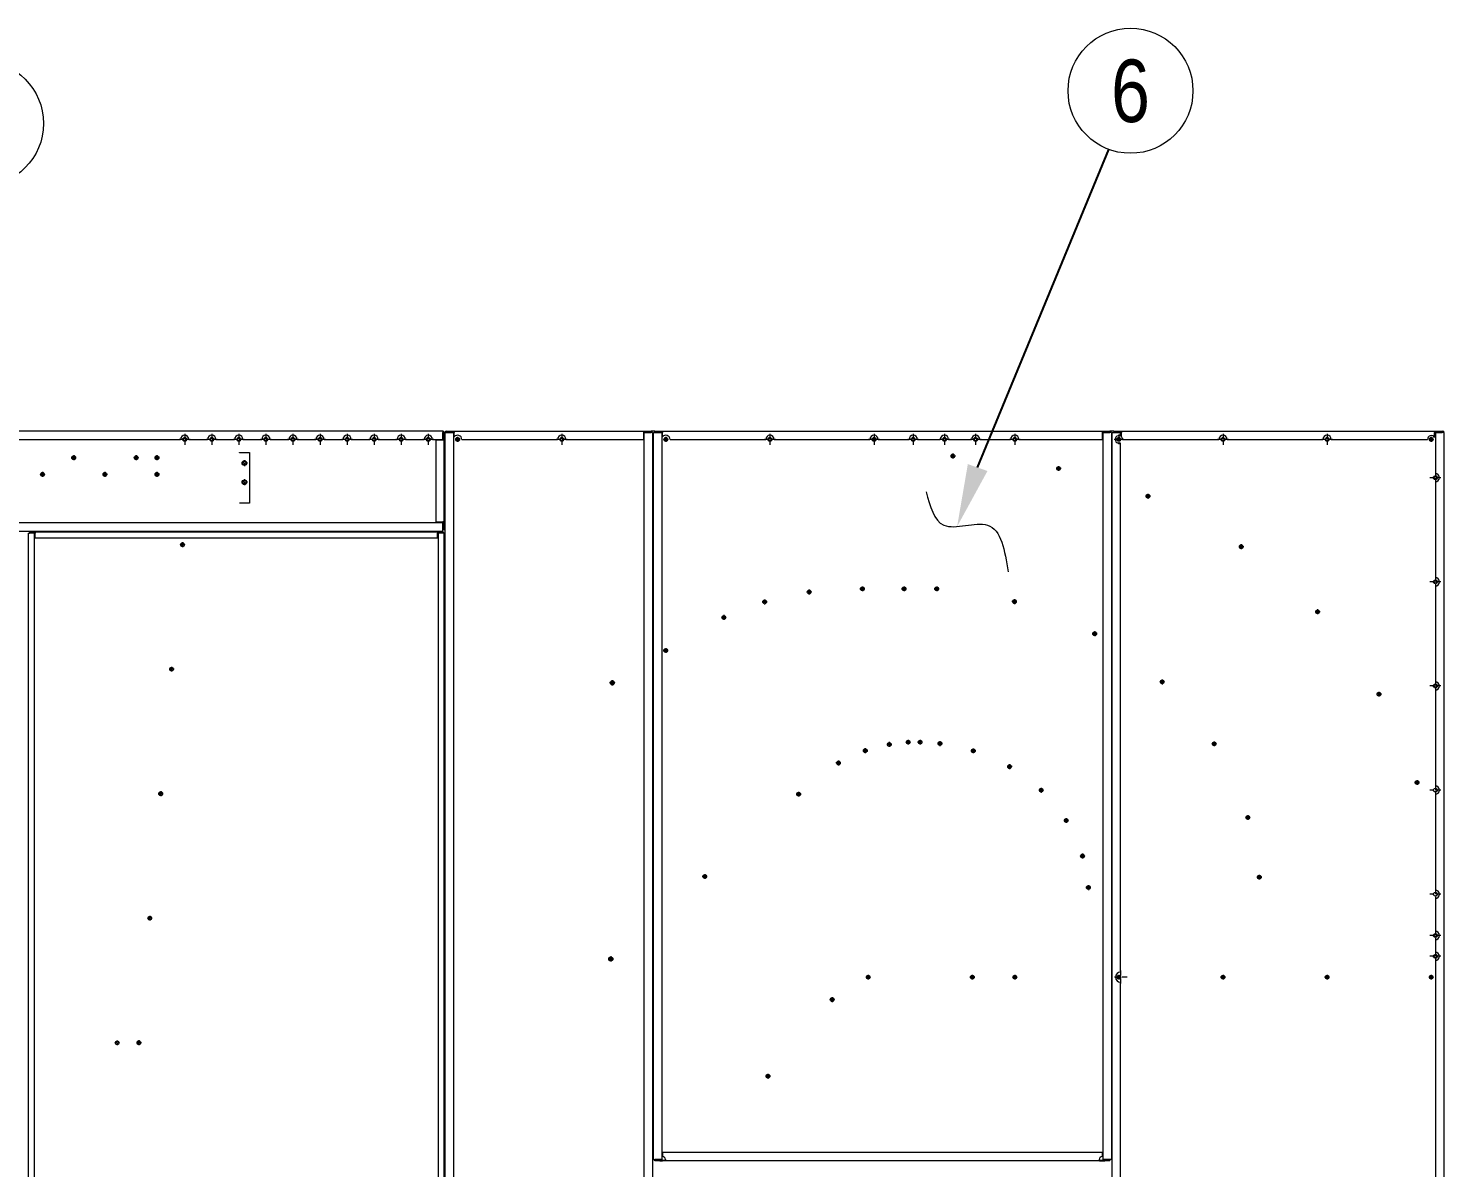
# Model space of a CAD drawing. Header units: millimetres. Extents: x -17070 to 43320, y -291348 to 36448.
# Drawn here: x 25201 to 28600, y 23965 to 26700 of the extents above; entities that cross this region are included whole.
import ezdxf
from ezdxf.enums import TextEntityAlignment as Align

# ---------------------------------------------------------------- set-up
doc = ezdxf.new("R2010")
doc.units = ezdxf.units.MM
doc.linetypes.add('DASHDOT', pattern=[18.5, 12, -3, 0.5, -3])
doc.layers.add('냉각탑_dim', color=1, linetype='Continuous')
doc.layers.add('냉각탑_text', color=3, linetype='Continuous')
doc.styles.get("Standard").update_dxf_attribs({"font": 'arial.ttf'})

# ---------------------------------------------------------------- blocks, each defined once
blk = doc.blocks.new('1')
at = {"color": 7, "lineweight": 20}
for p, q in [((26196.3, 25733.2), (23203.3, 25733.2)), ((26223.8, 25733.2), (26677.8, 25733.2)), ((26723.8, 25733.2), (27779.8, 25733.2)), ((27825.8, 25733.2), (28577.8, 25733.2)), ((23751.8, 25713.2), (25566.3, 25713.2)), ((25586.3, 25713.2), (25631.3, 25713.2)), ((25651.3, 25713.2), (25696.3, 25713.2)), ((25716.3, 25713.2), (25761.3, 25713.2)), ((25781.3, 25713.2), (25826.3, 25713.2)), ((25846.3, 25713.2), (25891.3, 25713.2)), ((25911.3, 25713.2), (25956.3, 25713.2)), ((25976.3, 25713.2), (26021.3, 25713.2)), ((26041.3, 25713.2), (26086.3, 25713.2)), ((26106.3, 25713.2), (26151.3, 25713.2)), ((26171.3, 25713.2), (26196.3, 25713.2)), ((26179.8, 25711.2), (26179.8, 25515.2)), ((26199.8, 25515.2), (26199.8, 25711.2)), ((26201.8, 22288.7), (26201.8, 25729.7)), ((26221.8, 25729.7), (26221.8, 22288.7)), ((26241.8, 25713.2), (26471.8, 25713.2)), ((26491.8, 25713.2), (26677.8, 25713.2)), ((26679.8, 22288.7), (26679.8, 25729.7)), ((26699.8, 25729.7), (26699.8, 22288.7)), ((26701.8, 23984.7), (26701.8, 25729.7)), ((26721.8, 25729.7), (26721.8, 23984.7)), ((26741.8, 25713.2), (26971.8, 25713.2)), ((26991.8, 25713.2), (27221.8, 25713.2)), ((27241.8, 25713.2), (27315.8, 25713.2)), ((27335.8, 25713.2), (27390.8, 25713.2)), ((27410.8, 25713.2), (27465.8, 25713.2)), ((27485.8, 25713.2), (27559.8, 25713.2)), ((27579.8, 25713.2), (27779.8, 25713.2)), ((27781.8, 23984.7), (27781.8, 25729.7)), ((27801.8, 25729.7), (27801.8, 23984.7)), ((27803.8, 22288.7), (27803.8, 25729.7)), ((27823.8, 24434.2), (27823.8, 25705.1)), ((27828.8, 25713.2), (28059.8, 25713.2)), ((28079.8, 25713.2), (28309.8, 25713.2)), ((28329.8, 25713.2), (28560.8, 25713.2)), ((28579.8, 25729.7), (28579.8, 25631.2)), ((28599.8, 25729.7), (28599.8, 22288.7)), ((25708, 25681.7), (25731.6, 25681.7)), ((25731.6, 25681.7), (25731.6, 25560.2)), ((28579.8, 25611.2), (28579.8, 25381.2)), ((25731.6, 25560.2), (25708, 25560.2)), ((23203.3, 25493.2), (26196.3, 25493.2)), ((26196.3, 25513.2), (23851.3, 25513.2)), ((25200.8, 25488.1), (25200.8, 22638.3)), ((25215.8, 22638.3), (25215.8, 25488.1)), ((25217.4, 25491.2), (26183.2, 25491.2)), ((26183.2, 25476.2), (25217.4, 25476.2)), ((26184.8, 25488.1), (26184.8, 22638.3)), ((26199.8, 22638.3), (26199.8, 25488.1)), ((28579.8, 25361.2), (28579.8, 25131.2)), ((28579.8, 25111.2), (28579.8, 24881.2)), ((28579.8, 24861.2), (28579.8, 24631.2)), ((28579.8, 24611.2), (28579.8, 24532.2)), ((28579.8, 24512.2), (28579.8, 24482.2)), ((28579.8, 24462.2), (28579.8, 22288.7)), ((27823.8, 22288.7), (27823.8, 24410.2)), ((27781.8, 24001.2), (26723.8, 24001.2)), ((27786, 23981.2), (26730, 23981.2))]:
    blk.add_line(p, q, dxfattribs=at)
at = {"color": 7, "lineweight": 20, "ltscale": 0.0875}
for p, q in [((26196.3, 25733.2), (26196.3, 25729.7)), ((26223.8, 25733.2), (26223.8, 25729.7)), ((26677.8, 25733.2), (26677.8, 25729.7)), ((26723.8, 25733.2), (26723.8, 25729.7)), ((27779.8, 25733.2), (27779.8, 25729.7)), ((27825.8, 25733.2), (27825.8, 25729.7)), ((28577.8, 25733.2), (28577.8, 25729.7)), ((26199.8, 25711.2), (26196.3, 25711.2)), ((26201.8, 25729.7), (26205.3, 25729.7)), ((26699.8, 25729.7), (26696.3, 25729.7)), ((26701.8, 25729.7), (26705.3, 25729.7)), ((27801.8, 25729.7), (27798.3, 25729.7)), ((27803.8, 25729.7), (27807.3, 25729.7)), ((28599.8, 25729.7), (28596.3, 25729.7)), ((26199.8, 25515.2), (26196.3, 25515.2)), ((26196.3, 25493.2), (26196.3, 25496.7)), ((26701.8, 23984.7), (26705.3, 23984.7)), ((27801.8, 23984.7), (27798.3, 23984.7))]:
    blk.add_line(p, q, dxfattribs=at)
at = {"color": 7, "lineweight": 20, "ltscale": 0.4625}
for p, q in [((26205.3, 25733.2), (26223.8, 25733.2)), ((26223.8, 25731.2), (26205.3, 25731.2)), ((26677.8, 25733.2), (26696.3, 25733.2)), ((26696.3, 25731.2), (26677.8, 25731.2)), ((26705.3, 25733.2), (26723.8, 25733.2)), ((26723.8, 25731.2), (26705.3, 25731.2)), ((27779.8, 25733.2), (27798.3, 25733.2)), ((27798.3, 25731.2), (27779.8, 25731.2)), ((27807.3, 25733.2), (27825.8, 25733.2)), ((27825.8, 25731.2), (27807.3, 25731.2)), ((28577.8, 25733.2), (28596.3, 25733.2)), ((28596.3, 25731.2), (28577.8, 25731.2)), ((26197.8, 25729.7), (26197.8, 25711.2)), ((26199.8, 25711.2), (26199.8, 25729.7)), ((26197.8, 25515.2), (26197.8, 25496.7)), ((26199.8, 25496.7), (26199.8, 25515.2))]:
    blk.add_line(p, q, dxfattribs=at)
at = {"color": 7, "lineweight": 20, "ltscale": 0.05}
for p, q in [((26205.3, 25733.2), (26205.3, 25731.2)), ((26696.3, 25733.2), (26696.3, 25731.2)), ((26705.3, 25733.2), (26705.3, 25731.2)), ((27798.3, 25733.2), (27798.3, 25731.2)), ((27807.3, 25733.2), (27807.3, 25731.2)), ((28596.3, 25733.2), (28596.3, 25731.2)), ((26197.8, 25729.7), (26199.8, 25729.7)), ((26701.8, 25693.2), (26699.8, 25693.2)), ((26701.8, 25693.2), (26699.8, 25693.2)), ((27803.8, 25693.2), (27801.8, 25693.2)), ((27803.8, 25693.2), (27801.8, 25693.2)), ((25671.6, 25491.2), (25671.6, 25493.2)), ((26197.8, 25496.7), (26199.8, 25496.7)), ((27801.8, 24475.2), (27803.8, 24475.2)), ((27803.8, 24447.2), (27801.8, 24447.2)), ((27803.8, 24445.2), (27801.8, 24445.2)), ((27803.8, 24443.2), (27801.8, 24443.2)), ((27803.8, 24401.2), (27801.8, 24401.2)), ((27801.8, 24323.6), (27803.8, 24323.6)), ((27801.8, 24321.6), (27803.8, 24321.6)), ((27803.8, 24319.6), (27801.8, 24319.6)), ((27803.8, 24318), (27801.8, 24318)), ((26705.3, 23981.2), (26705.3, 23983.2)), ((26717.6, 23981.2), (26717.6, 23983.2)), ((26730, 23981.2), (26730, 23983.2)), ((27773.6, 23981.2), (27773.6, 23983.2)), ((27786, 23981.2), (27786, 23983.2)), ((27798.3, 23981.2), (27798.3, 23983.2))]:
    blk.add_line(p, q, dxfattribs=at)
at = {"color": 7, "lineweight": 20, "ltscale": 0.0375}
for p, q in [((26205.3, 25731.2), (26205.3, 25729.7)), ((26696.3, 25731.2), (26696.3, 25729.7)), ((26705.3, 25729.7), (26705.3, 25731.2)), ((27798.3, 25729.7), (27798.3, 25731.2)), ((27807.3, 25731.2), (27807.3, 25729.7)), ((28596.3, 25731.2), (28596.3, 25729.7)), ((26197.8, 25729.7), (26196.3, 25729.7)), ((26197.8, 25496.7), (26196.3, 25496.7)), ((25203.9, 25489.6), (25203.9, 25488.1)), ((26196.7, 25489.6), (26196.7, 25488.1)), ((26705.3, 23984.7), (26705.3, 23983.2)), ((27798.3, 23984.7), (27798.3, 23983.2))]:
    blk.add_line(p, q, dxfattribs=at)
at = {"color": 7, "lineweight": 20, "ltscale": 0.224999}
for p, q in [((26705.3, 25733.2), (26696.3, 25733.2)), ((27807.3, 25733.2), (27798.3, 25733.2))]:
    blk.add_line(p, q, dxfattribs=at)
at = {"lineweight": 20}
for p in [(28596.3, 25733.2), (28599.8, 25729.7)]:
    blk.add_line(p, (28599.8, 25733.2), dxfattribs=at)
at = {"color": 7, "linetype": 'DASHDOT', "lineweight": 20}
for p, q in [((25589.3, 25713.2), (25563.3, 25713.2)), ((25576.3, 25726.2), (25576.3, 25700.2)), ((25654.3, 25713.2), (25628.3, 25713.2)), ((25641.3, 25726.2), (25641.3, 25700.2)), ((25719.3, 25713.2), (25693.3, 25713.2)), ((25706.3, 25726.2), (25706.3, 25700.2)), ((25784.3, 25713.2), (25758.3, 25713.2)), ((25771.3, 25726.2), (25771.3, 25700.2)), ((25849.3, 25713.2), (25823.3, 25713.2)), ((25836.3, 25726.2), (25836.3, 25700.2)), ((25914.3, 25713.2), (25888.3, 25713.2)), ((25901.3, 25726.2), (25901.3, 25700.2)), ((25979.3, 25713.2), (25953.3, 25713.2)), ((25966.3, 25726.2), (25966.3, 25700.2)), ((26044.3, 25713.2), (26018.3, 25713.2)), ((26031.3, 25726.2), (26031.3, 25700.2)), ((26109.3, 25713.2), (26083.3, 25713.2)), ((26096.3, 25726.2), (26096.3, 25700.2)), ((26174.3, 25713.2), (26148.3, 25713.2)), ((26161.3, 25726.2), (26161.3, 25700.2)), ((26494.8, 25713.2), (26468.8, 25713.2)), ((26481.8, 25726.2), (26481.8, 25700.2)), ((26994.8, 25713.2), (26968.8, 25713.2)), ((26981.8, 25726.2), (26981.8, 25700.2)), ((27244.8, 25713.2), (27218.8, 25713.2)), ((27231.8, 25726.2), (27231.8, 25700.2)), ((27338.8, 25713.2), (27312.8, 25713.2)), ((27325.8, 25726.2), (27325.8, 25700.2)), ((27413.8, 25713.2), (27387.8, 25713.2)), ((27400.8, 25726.2), (27400.8, 25700.2)), ((27488.8, 25713.2), (27462.8, 25713.2)), ((27475.8, 25726.2), (27475.8, 25700.2)), ((27582.8, 25713.2), (27556.8, 25713.2)), ((27569.8, 25726.2), (27569.8, 25700.2)), ((27831.5, 25713.2), (27808.1, 25713.2)), ((27819.8, 25724.9), (27819.8, 25701.5)), ((28082.8, 25713.2), (28056.8, 25713.2)), ((28069.8, 25726.2), (28069.8, 25700.2)), ((28332.8, 25713.2), (28306.8, 25713.2)), ((28319.8, 25726.2), (28319.8, 25700.2)), ((28579.8, 25634.2), (28579.8, 25608.2)), ((28592.8, 25621.2), (28566.8, 25621.2)), ((28592.8, 25371.2), (28566.8, 25371.2)), ((28579.8, 25384.2), (28579.8, 25358.2)), ((28592.8, 25121.2), (28566.8, 25121.2)), ((28579.8, 25134.2), (28579.8, 25108.2)), ((28579.8, 24884.2), (28579.8, 24858.2)), ((28592.8, 24871.2), (28566.8, 24871.2)), ((28592.8, 24621.2), (28566.8, 24621.2)), ((28579.8, 24634.2), (28579.8, 24608.2)), ((28592.8, 24522.2), (28566.8, 24522.2)), ((28579.8, 24535.2), (28579.8, 24509.2)), ((28579.8, 24485.2), (28579.8, 24459.2)), ((28592.8, 24472.2), (28566.8, 24472.2)), ((27839.4, 24422.2), (27808.2, 24422.2)), ((27823.8, 24437.8), (27823.8, 24406.6))]:
    blk.add_line(p, q, dxfattribs=at)
at = {"color": 7, "lineweight": 20, "ltscale": 0.4125}
for p, q in [((26196.3, 25711.2), (26179.8, 25711.2)), ((26196.3, 25713.2), (26196.3, 25729.7)), ((26205.3, 25729.7), (26221.8, 25729.7)), ((26677.8, 25729.7), (26677.8, 25713.2)), ((26679.8, 25729.7), (26696.3, 25729.7)), ((26705.3, 25729.7), (26721.8, 25729.7)), ((27779.8, 25729.7), (27779.8, 25713.2)), ((27781.8, 25729.7), (27798.3, 25729.7)), ((27807.3, 25729.7), (27823.8, 25729.7)), ((28579.8, 25729.7), (28596.3, 25729.7)), ((26179.8, 25515.2), (26196.3, 25515.2)), ((26196.3, 25496.7), (26196.3, 25513.2)), ((26721.8, 23984.7), (26705.3, 23984.7)), ((27798.3, 23984.7), (27781.8, 23984.7))]:
    blk.add_line(p, q, dxfattribs=at)
at = {"color": 7, "lineweight": 20, "ltscale": 0.2625}
for p, q in [((26223.8, 25719.2), (26223.8, 25729.7)), ((26723.8, 25719.2), (26723.8, 25729.7))]:
    blk.add_line(p, q, dxfattribs=at)
at = {"color": 7, "linetype": 'DASHDOT', "lineweight": 20, "ltscale": 0.2925}
for p, q in [((26237.6, 25713.2), (26225.9, 25713.2)), ((26737.6, 25713.2), (26725.9, 25713.2)), ((25315.6, 25669.2), (25303.9, 25669.2)), ((25465.6, 25669.2), (25453.9, 25669.2)), ((25515.6, 25669.2), (25503.9, 25669.2)), ((25240.6, 25629.2), (25228.9, 25629.2)), ((25390.6, 25629.2), (25378.9, 25629.2)), ((25515.6, 25629.2), (25503.9, 25629.2)), ((25576.8, 25460.3), (25565.1, 25460.3)), ((26974.9, 25323), (26963.2, 25323)), ((27081.8, 25346.8), (27070.1, 25346.8)), ((27209.6, 25354.5), (27197.9, 25354.5)), ((26877, 25285.8), (26865.3, 25285.8)), ((26737.4, 25206.3), (26725.7, 25206.3)), ((25550.7, 25161.5), (25539, 25161.5)), ((27216.6, 24965.9), (27204.9, 24965.9)), ((27274.3, 24980.9), (27262.6, 24980.9)), ((25524.5, 24862.6), (25512.8, 24862.6)), ((27056.6, 24861.5), (27044.9, 24861.5)), ((26831, 24663.7), (26819.3, 24663.7)), ((27223.6, 24422.2), (27211.9, 24422.2)), ((27137.1, 24368.2), (27125.4, 24368.2)), ((25419.9, 24264.6), (25408.2, 24264.6)), ((26982.8, 24184.3), (26971.1, 24184.3))]:
    blk.add_line(p, q, dxfattribs=at)
at = {"color": 7, "linetype": 'DASHDOT', "lineweight": 20, "ltscale": 0.292505}
for p, q in [((26231.8, 25719), (26231.8, 25707.3)), ((26731.8, 25719), (26731.8, 25707.3)), ((28569.8, 25719), (28569.8, 25707.3)), ((25309.8, 25675), (25309.8, 25663.3)), ((25459.8, 25675), (25459.8, 25663.3)), ((25509.8, 25675), (25509.8, 25663.3)), ((27421.2, 25679), (27421.2, 25667.3)), ((25234.8, 25635), (25234.8, 25623.3)), ((25384.8, 25635), (25384.8, 25623.3)), ((25509.8, 25635), (25509.8, 25623.3)), ((27761.6, 25252.5), (27761.6, 25240.8)), ((27923.6, 25136.8), (27923.6, 25125.1)), ((28444.3, 25107.5), (28444.3, 25095.8)), ((27470.1, 24971.3), (27470.1, 24959.6)), ((27746.5, 24643), (27746.5, 24631.3)), ((28156.9, 24668), (28156.9, 24656.3)), ((27217.8, 24428), (27217.8, 24416.3)), ((27467.8, 24428), (27467.8, 24416.3)), ((27569.8, 24428), (27569.8, 24416.3)), ((27819.8, 24428), (27819.8, 24416.3)), ((28069.8, 24428), (28069.8, 24416.3)), ((28319.8, 24428), (28319.8, 24416.3)), ((28569.8, 24428), (28569.8, 24416.3)), ((27131.3, 24374), (27131.3, 24362.3))]:
    blk.add_line(p, q, dxfattribs=at)
at = {"color": 7, "lineweight": 20, "ltscale": 0.13954}
blk.add_line((27234.6, 25712.1), (27229, 25712.1), dxfattribs=at)
at = {"color": 7, "lineweight": 20, "ltscale": 0.065314}
blk.add_line((27233.1, 25710.5), (27230.5, 25710.5), dxfattribs=at)
at = {"color": 7, "lineweight": 20, "ltscale": 0.074833}
blk.add_line((27398.2, 25711.7), (27398.2, 25714.7), dxfattribs=at)
at = {"color": 7, "lineweight": 20, "ltscale": 0.210944}
blk.add_line((27823.8, 25721.3), (27823.8, 25729.7), dxfattribs=at)
at = {"color": 7, "lineweight": 20, "ltscale": 0.244795}
blk.add_line((27825.8, 25719.9), (27825.8, 25729.7), dxfattribs=at)
at = {"color": 7, "linetype": 'DASHDOT', "lineweight": 20, "ltscale": 0.292499}
for p, q in [((28575.6, 25713.2), (28563.9, 25713.2)), ((27680.8, 25643.4), (27669.1, 25643.4)), ((27674.9, 25649.2), (27674.9, 25637.5)), ((27895.4, 25576.6), (27883.7, 25576.6)), ((27889.6, 25582.4), (27889.6, 25570.7)), ((25571, 25466.2), (25571, 25454.5)), ((28113.6, 25461.4), (28113.6, 25449.7)), ((28119.5, 25455.5), (28107.8, 25455.5)), ((27203.8, 25360.3), (27203.8, 25348.6)), ((27303.8, 25360.3), (27303.8, 25348.6)), ((27382.3, 25360.3), (27382.3, 25348.6)), ((26969.1, 25328.8), (26969.1, 25317.1)), ((27076, 25352.6), (27076, 25340.9)), ((27309.6, 25354.5), (27297.9, 25354.5)), ((27388.1, 25354.5), (27376.4, 25354.5)), ((27574.7, 25323.7), (27563, 25323.7)), ((27568.9, 25329.5), (27568.9, 25317.8)), ((26871.1, 25291.7), (26871.1, 25280)), ((28302.8, 25299.3), (28291.1, 25299.3)), ((28296.9, 25305.2), (28296.9, 25293.5)), ((27767.5, 25246.7), (27755.8, 25246.7)), ((26731.5, 25212.2), (26731.5, 25200.5)), ((25544.8, 25167.3), (25544.8, 25155.6)), ((28450.1, 25101.7), (28438.4, 25101.7)), ((27268.4, 24986.8), (27268.4, 24975.1)), ((27319.6, 24986.5), (27307.9, 24986.5)), ((27313.8, 24992.3), (27313.8, 24980.6)), ((27348.1, 24986.5), (27336.4, 24986.5)), ((27342.3, 24992.3), (27342.3, 24980.6)), ((27390.1, 24988.8), (27390.1, 24977.1)), ((28048.5, 24988.3), (28048.5, 24976.6)), ((27210.8, 24971.8), (27210.8, 24960.1)), ((28054.4, 24982.5), (28042.7, 24982.5)), ((27152.1, 24936.3), (27140.4, 24936.3)), ((27146.3, 24942.1), (27146.3, 24930.4)), ((27557.3, 24933.3), (27557.3, 24921.6)), ((28541.6, 24889.5), (28529.9, 24889.5)), ((28535.7, 24895.4), (28535.7, 24883.7)), ((25518.7, 24868.5), (25518.7, 24856.8)), ((27050.7, 24867.3), (27050.7, 24855.6)), ((27633.3, 24876.7), (27633.3, 24865)), ((27693.3, 24804.1), (27693.3, 24792.4)), ((28135.4, 24805.5), (28123.7, 24805.5)), ((28129.5, 24811.3), (28129.5, 24799.6)), ((27738.1, 24713), (27726.4, 24713)), ((27732.3, 24718.9), (27732.3, 24707.2)), ((26825.2, 24669.6), (26825.2, 24657.9)), ((28162.7, 24662.2), (28151, 24662.2)), ((27752.3, 24637.2), (27740.6, 24637.2)), ((25498.4, 24563.8), (25486.7, 24563.8)), ((25492.5, 24569.6), (25492.5, 24557.9)), ((27473.6, 24422.2), (27461.9, 24422.2)), ((27575.6, 24422.2), (27563.9, 24422.2)), ((27825.6, 24422.2), (27813.9, 24422.2)), ((28075.6, 24422.2), (28063.9, 24422.2)), ((28325.6, 24422.2), (28313.9, 24422.2)), ((28575.6, 24422.2), (28563.9, 24422.2)), ((25414.1, 24270.4), (25414.1, 24258.7)), ((25466.4, 24270.7), (25466.4, 24259)), ((25472.2, 24264.9), (25460.5, 24264.9)), ((26977, 24190.1), (26977, 24178.4))]:
    blk.add_line(p, q, dxfattribs=at)
at = {"color": 7, "lineweight": 20, "ltscale": 0.309422}
blk.add_line((28577.8, 25717.3), (28577.8, 25729.7), dxfattribs=at)
at = {"color": 7, "lineweight": 20, "ltscale": 0.023431}
blk.add_line((25708, 25680.8), (25708, 25681.7), dxfattribs=at)
at = {"color": 7, "linetype": 'DASHDOT', "lineweight": 20, "ltscale": 0.357495}
for p, q in [((25719.8, 25663.3), (25719.8, 25649)), ((25719.8, 25617.3), (25719.8, 25603))]:
    blk.add_line(p, q, dxfattribs=at)
at = {"color": 7, "lineweight": 20, "ltscale": 0.012499}
for p, q in [((26201.8, 25693.2), (26201.3, 25693.2)), ((26201.8, 25691.2), (26201.3, 25691.2))]:
    blk.add_line(p, q, dxfattribs=at)
at = {"color": 7, "linetype": 'DASHDOT', "lineweight": 20, "ltscale": 0.292502}
for p, q in [((27427, 25673.2), (27415.3, 25673.2)), ((27929.5, 25131), (27917.8, 25131)), ((27396, 24983), (27384.3, 24983)), ((27476, 24965.4), (27464.3, 24965.4)), ((27563.2, 24927.5), (27551.5, 24927.5)), ((27639.1, 24870.9), (27627.4, 24870.9)), ((27699.1, 24798.2), (27687.4, 24798.2))]:
    blk.add_line(p, q, dxfattribs=at)
at = {"color": 7, "linetype": 'DASHDOT', "lineweight": 20, "ltscale": 0.3575}
for p, q in [((25726.9, 25656.2), (25712.6, 25656.2)), ((25726.9, 25610.2), (25712.6, 25610.2))]:
    blk.add_line(p, q, dxfattribs=at)
at = {"color": 7, "lineweight": 20, "ltscale": 0.05367}
for p, q in [((27801.8, 25632.3), (27803.8, 25631.5)), ((27803.8, 25588.6), (27801.8, 25589.3))]:
    blk.add_line(p, q, dxfattribs=at)
at = {"color": 7, "lineweight": 20, "ltscale": 0.05019}
blk.add_line((25551.9, 25491.2), (25552.1, 25493.2), dxfattribs=at)
at = {"color": 7, "lineweight": 20, "ltscale": 0.049997}
blk.add_line((25701.6, 25493.2), (25701.6, 25491.2), dxfattribs=at)
at = {"color": 7, "lineweight": 20, "ltscale": 0.04994}
blk.add_line((25701.6, 25493.2), (25701.6, 25491.2), dxfattribs=at)
at = {"color": 7, "lineweight": 20, "ltscale": 0.0775}
for p, q in [((25200.8, 25488.1), (25203.9, 25488.1)), ((25217.4, 25491.2), (25217.4, 25488.1)), ((26183.2, 25491.2), (26183.2, 25488.1)), ((26199.8, 25488.1), (26196.7, 25488.1))]:
    blk.add_line(p, q, dxfattribs=at)
at = {"color": 7, "lineweight": 20, "ltscale": 0.3375}
for p, q in [((25217.4, 25491.2), (25203.9, 25491.2)), ((25203.9, 25489.6), (25217.4, 25489.6)), ((26196.7, 25491.2), (26183.2, 25491.2)), ((26183.2, 25489.6), (26196.7, 25489.6))]:
    blk.add_line(p, q, dxfattribs=at)
at = {"color": 7, "lineweight": 20, "ltscale": 0.04}
for p, q in [((25203.9, 25491.2), (25203.9, 25489.6)), ((26196.7, 25491.2), (26196.7, 25489.6))]:
    blk.add_line(p, q, dxfattribs=at)
at = {"color": 7, "lineweight": 20, "ltscale": 0.2975}
for p, q in [((25215.8, 25488.1), (25203.9, 25488.1)), ((25217.4, 25476.2), (25217.4, 25488.1)), ((26183.2, 25476.2), (26183.2, 25488.1)), ((26196.7, 25488.1), (26184.8, 25488.1))]:
    blk.add_line(p, q, dxfattribs=at)
at = {"color": 7, "linetype": 'DASHDOT', "lineweight": 20, "ltscale": 0.195}
for p, q in [((25573.2, 25460.3), (25565.4, 25460.3)), ((25494.8, 24563.7), (25487, 24563.7)), ((27135.2, 24368.2), (27127.4, 24368.2)), ((25468.6, 24264.9), (25460.8, 24264.9)), ((26980.9, 24184.3), (26973.1, 24184.3))]:
    blk.add_line(p, q, dxfattribs=at)
at = {"color": 7, "linetype": 'DASHDOT', "lineweight": 20, "ltscale": 0.194995}
for p, q in [((25569.3, 25464.2), (25569.3, 25456.4)), ((25543.2, 25165.4), (25543.2, 25157.6)), ((25517, 24866.5), (25517, 24858.7))]:
    blk.add_line(p, q, dxfattribs=at)
at = {"color": 7, "lineweight": 20, "ltscale": 0.057149}
for p, q in [((27801.8, 25247.3), (27803.8, 25246.2)), ((27803.8, 25200.5), (27801.8, 25201.6))]:
    blk.add_line(p, q, dxfattribs=at)
at = {"color": 7, "lineweight": 20, "ltscale": 0.058406}
for p, q in [((26699.8, 25210.5), (26701.8, 25211.7)), ((26701.8, 25165), (26699.8, 25163.8)), ((26701.8, 25165), (26699.8, 25163.8))]:
    blk.add_line(p, q, dxfattribs=at)
at = {"color": 7, "linetype": 'DASHDOT', "lineweight": 20, "ltscale": 0.195001}
for p, q in [((25547.1, 25161.5), (25539.3, 25161.5)), ((25520.9, 24862.6), (25513.1, 24862.6)), ((25490.9, 24567.6), (25490.9, 24559.8)), ((27131.3, 24372.1), (27131.3, 24364.3)), ((25464.7, 24268.8), (25464.7, 24261)), ((26977, 24188.2), (26977, 24180.4))]:
    blk.add_line(p, q, dxfattribs=at)
at = {"color": 7, "linetype": 'DASHDOT', "lineweight": 20, "ltscale": 0.325}
for p, q in [((26609.6, 25128.8), (26596.6, 25128.8)), ((26603.1, 25135.3), (26603.1, 25122.3)), ((26606.1, 24465.9), (26593.1, 24465.9)), ((26599.6, 24472.4), (26599.6, 24459.4))]:
    blk.add_line(p, q, dxfattribs=at)
at = {"color": 7, "lineweight": 20, "ltscale": 0.066501}
for p, q in [((26701.8, 24582.1), (26699.8, 24580.3)), ((26701.8, 24528.9), (26699.8, 24527.1)), ((26701.8, 24528.9), (26699.8, 24527.1))]:
    blk.add_line(p, q, dxfattribs=at)
at = {"color": 7, "lineweight": 20, "ltscale": 0.2375}
for p, q in [((26723.8, 24001.2), (26723.8, 23991.7)), ((27779.8, 24001.2), (27779.8, 23991.7))]:
    blk.add_line(p, q, dxfattribs=at)
at = {"color": 7, "lineweight": 20, "ltscale": 0.307899}
for p, q in [((26705.3, 23983.2), (26717.6, 23983.2)), ((26717.6, 23981.2), (26705.3, 23981.2)), ((27786, 23983.2), (27798.3, 23983.2)), ((27798.3, 23981.2), (27786, 23981.2))]:
    blk.add_line(p, q, dxfattribs=at)
at = {"color": 7, "lineweight": 20, "ltscale": 0.154601}
for p, q in [((26717.6, 23983.2), (26730, 23983.2)), ((26717.6, 23981.2), (26723.8, 23981.2)), ((26730, 23981.2), (26723.8, 23981.2)), ((27773.6, 23983.2), (27779.8, 23983.2)), ((27773.6, 23981.2), (27779.8, 23981.2)), ((27779.8, 23983.2), (27786, 23983.2)), ((27779.8, 23981.2), (27786, 23981.2))]:
    blk.add_line(p, q, dxfattribs=at)
at = {"color": 7, "lineweight": 20}
for centre, radius in [((25576.3, 25713.2), 4.5), ((25576.3, 25713.2), 3), ((25641.3, 25713.2), 4.5), ((25641.3, 25713.2), 3), ((25706.3, 25713.2), 4.5), ((25706.3, 25713.2), 3), ((25771.3, 25713.2), 4.5), ((25771.3, 25713.2), 3), ((25836.3, 25713.2), 4.5), ((25836.3, 25713.2), 3), ((25901.3, 25713.2), 4.5), ((25901.3, 25713.2), 3), ((25966.3, 25713.2), 4.5), ((25966.3, 25713.2), 3), ((26031.3, 25713.2), 4.5), ((26031.3, 25713.2), 3), ((26096.3, 25713.2), 4.5), ((26096.3, 25713.2), 3), ((26161.3, 25713.2), 4.5), ((26161.3, 25713.2), 3), ((26231.8, 25713.2), 4.5), ((26231.8, 25713.2), 3), ((26481.8, 25713.2), 4.5), ((26481.8, 25713.2), 3), ((26731.8, 25713.2), 4.5), ((26731.8, 25713.2), 3), ((26981.8, 25713.2), 4.5), ((26981.8, 25713.2), 3), ((27231.8, 25713.2), 4.5), ((27231.8, 25713.2), 3), ((27325.8, 25713.2), 4.5), ((27325.8, 25713.2), 3), ((27400.8, 25713.2), 4.5), ((27400.8, 25713.2), 3), ((27475.8, 25713.2), 4.5), ((27475.8, 25713.2), 3.3), ((27569.8, 25713.2), 4.5), ((27569.8, 25713.2), 3), ((27819.8, 25713.2), 4.5), ((27819.8, 25713.2), 3), ((28069.8, 25713.2), 4.5), ((28069.8, 25713.2), 3), ((28319.8, 25713.2), 4.5), ((28319.8, 25713.2), 3), ((28569.8, 25713.2), 4.5), ((28569.8, 25713.2), 3), ((25309.8, 25669.2), 4.5), ((25309.8, 25669.2), 3), ((25459.8, 25669.2), 4.5), ((25459.8, 25669.2), 3), ((25509.8, 25669.2), 4.5), ((25509.8, 25669.2), 3), ((27421.2, 25673.2), 4.5), ((27421.2, 25673.2), 3), ((25234.8, 25629.2), 4.5), ((25234.8, 25629.2), 3), ((25384.8, 25629.2), 4.5), ((25384.8, 25629.2), 3), ((25509.8, 25629.2), 4.5), ((25509.8, 25629.2), 3), ((25719.8, 25656.2), 5.5), ((25719.8, 25656.2), 4.5), ((27674.9, 25643.4), 4.5), ((27674.9, 25643.4), 3), ((25719.8, 25610.2), 5.5), ((25719.8, 25610.2), 4.5), ((28579.8, 25621.2), 4.5), ((28579.8, 25621.2), 3), ((27889.6, 25576.6), 4.5), ((27889.6, 25576.6), 3), ((25571, 25460.3), 4.5), ((28113.6, 25455.5), 4.5), ((28113.6, 25455.5), 3), ((27203.8, 25354.5), 4.5), ((27203.8, 25354.5), 3), ((27303.8, 25354.5), 4.5), ((27303.8, 25354.5), 3), ((27382.3, 25354.5), 4.5), ((27382.3, 25354.5), 3), ((28579.8, 25371.2), 4.5), ((28579.8, 25371.2), 3), ((26969.1, 25323), 4.5), ((26969.1, 25323), 3), ((27076, 25346.8), 4.5), ((27076, 25346.8), 3), ((27568.9, 25323.7), 4.5), ((27568.9, 25323.7), 3), ((26871.1, 25285.8), 4.5), ((26871.1, 25285.8), 3), ((28296.9, 25299.3), 4.5), ((28296.9, 25299.3), 3), ((27761.6, 25246.7), 4.5), ((27761.6, 25246.7), 3), ((26731.5, 25206.3), 4.5), ((26731.5, 25206.3), 3), ((25544.8, 25161.5), 4.5), ((26603.1, 25128.8), 5), ((26603.1, 25128.8), 3), ((27923.6, 25131), 4.5), ((27923.6, 25131), 3), ((28579.8, 25121.2), 4.5), ((28579.8, 25121.2), 3), ((28444.3, 25101.7), 4.5), ((28444.3, 25101.7), 3), ((27268.4, 24980.9), 4.5), ((27268.4, 24980.9), 3), ((27313.8, 24986.5), 4.5), ((27313.8, 24986.5), 3), ((27342.3, 24986.5), 4.5), ((27342.3, 24986.5), 3), ((27390.1, 24983), 4.5), ((27390.1, 24983), 3), ((28048.5, 24982.5), 4.5), ((28048.5, 24982.5), 3), ((27210.8, 24965.9), 4.5), ((27210.8, 24965.9), 3), ((27470.1, 24965.4), 4.5), ((27470.1, 24965.4), 3), ((27146.3, 24936.3), 4.5), ((27146.3, 24936.3), 3), ((27557.3, 24927.5), 4.5), ((27557.3, 24927.5), 3), ((28535.7, 24889.5), 4.5), ((28535.7, 24889.5), 3), ((25518.7, 24862.6), 4.5), ((27050.7, 24861.5), 4.5), ((27050.7, 24861.5), 3), ((27633.3, 24870.9), 4.5), ((27633.3, 24870.9), 3), ((28579.8, 24871.2), 4.5), ((27693.3, 24798.2), 4.5), ((27693.3, 24798.2), 3), ((28129.5, 24805.5), 4.5), ((28129.5, 24805.5), 3), ((27732.3, 24713), 4.5), ((27732.3, 24713), 3), ((26825.2, 24663.7), 4.5), ((26825.2, 24663.7), 3), ((28156.9, 24662.2), 4.5), ((28156.9, 24662.2), 3), ((27746.5, 24637.2), 4.5), ((27746.5, 24637.2), 3), ((28579.8, 24621.2), 4.5), ((25492.5, 24563.8), 4.5), ((28579.8, 24522.2), 4.5), ((28579.8, 24522.2), 3), ((28579.8, 24472.2), 4.5), ((28579.8, 24472.2), 3), ((26599.6, 24465.9), 5), ((26599.6, 24465.9), 3), ((27217.8, 24422.2), 4.5), ((27217.8, 24422.2), 3), ((27467.8, 24422.2), 4.5), ((27467.8, 24422.2), 3), ((27569.8, 24422.2), 4.5), ((27569.8, 24422.2), 3), ((27819.8, 24422.2), 4.5), ((27819.8, 24422.2), 3), ((28069.8, 24422.2), 4.5), ((28069.8, 24422.2), 3), ((28319.8, 24422.2), 4.5), ((28319.8, 24422.2), 3), ((28569.8, 24422.2), 4.5), ((28569.8, 24422.2), 3), ((27131.3, 24368.2), 4.5), ((27131.3, 24368.2), 3), ((25414.1, 24264.6), 4.5), ((25466.4, 24264.9), 4.5), ((26977, 24184.3), 4.5), ((26977, 24184.3), 3)]:
    blk.add_circle(centre, radius, dxfattribs=at)
for centre, radius, start, end in [((26196.3, 25729.7), 3.5, 0, 90), ((26196.3, 25729.7), 1.5, 0, 90), ((26205.3, 25729.7), 3.5, 90, 180), ((26205.3, 25729.7), 1.5, 90, 180), ((28596.3, 25729.7), 3.5, 0, 90), ((28596.3, 25729.7), 1.5, 0, 90), ((25576.3, 25713.2), 10, 0, 180), ((25641.3, 25713.2), 10, 0, 180), ((25706.3, 25713.2), 10, 0, 180), ((25771.3, 25713.2), 10, 0, 180), ((25836.3, 25713.2), 10, 0, 180), ((25901.3, 25713.2), 10, 0, 180), ((25966.3, 25713.2), 10, 0, 180), ((26031.3, 25713.2), 10, 0, 180), ((26096.3, 25713.2), 10, 0, 180), ((26161.3, 25713.2), 10, 0, 180), ((26231.8, 25713.2), 10, 0, 143.1301), ((26481.8, 25713.2), 10, 0, 180), ((26731.8, 25713.2), 10, 0, 143.1301), ((26981.8, 25713.2), 10, 0, 180), ((27231.8, 25713.2), 10, 0, 180), ((27325.8, 25713.2), 10, 0, 180), ((27400.8, 25713.2), 10, 0, 180), ((27475.8, 25713.2), 10, 0, 180), ((27569.8, 25713.2), 10, 0, 180), ((27819.8, 25713.2), 9, 63.6122, 296.3878), ((27819.8, 25713.2), 9, 0, 48.1897), ((28069.8, 25713.2), 10, 0, 180), ((28319.8, 25713.2), 10, 0, 180), ((28569.8, 25713.2), 9, 27.266, 180), ((28596.3, 25696.7), 3.5, 359.7619, 0), ((26201.3, 25694.7), 1.5, 180, 270), ((26201.3, 25694.7), 3.5, 244.6225, 270), ((28596.3, 25687.7), 3.5, 0, 0.2381), ((28579.8, 25621.2), 10, 270, 90), ((25569.3, 25460.3), 3, 210.7279, 150.2124), ((28579.8, 25371.2), 10, 270, 90), ((25543.2, 25161.5), 3, 210.7279, 150.2124), ((28579.8, 25121.2), 10, 270, 90), ((28579.8, 24871.2), 10, 270, 90), ((25517, 24862.6), 3, 210.7279, 150.2124), ((28579.8, 24621.2), 10, 270, 90), ((25490.9, 24563.7), 3, 210.7279, 150.2124), ((28596.3, 24554.7), 3.5, 359.762, 0), ((28596.3, 24545.7), 3.5, 0, 0.238), ((28579.8, 24522.2), 10, 270, 90), ((28579.8, 24472.2), 10, 270, 90), ((28596.3, 24448.7), 3.5, 359.762, 0), ((28596.3, 24439.7), 3.5, 0, 0.2381), ((27823.8, 24422.2), 12, 90, 270), ((28596.3, 24404.7), 3.5, 359.7619, 0), ((25464.7, 24264.9), 3, 210.7279, 150.2124), ((26723.8, 23984.7), 7, 0, 90), ((27779.8, 23984.7), 7, 90, 180)]:
    blk.add_arc(centre, radius, start, end, dxfattribs=at)
for points, knots in [([(26730.8, 23984.7), (26730.8, 23984.1), (26730.8, 23983.6), (26730.7, 23983.1), (26730.6, 23982.2), (26730.4, 23981.6), (26730.3, 23981.4), (26730.2, 23981.2), (26730, 23981.2), (26730, 23981.2), (26730, 23981.2), (26730, 23981.2)], [0, 0, 0, 0, 0, 0, 5.016208, 5.016208, 5.016208, 8.965092, 8.965092, 8.965092, 9.470029, 9.470029, 9.470029, 9.470029, 9.470029, 9.470029]), ([(26730.8, 23984.7), (26730.8, 23984.3), (26730.7, 23983.8), (26730.6, 23983.5), (26730.4, 23983.3), (26730.1, 23983.2), (26730, 23983.2), (26730, 23983.2), (26730, 23983.2)], [0, 0, 0, 0, 0, 0, 7.946312, 7.946312, 7.946312, 8.807471, 8.807471, 8.807471, 8.807471, 8.807471, 8.807471]), ([(27772.8, 23984.7), (27772.8, 23984.1), (27772.8, 23983.6), (27772.8, 23983.1), (27772.9, 23982.2), (27773.1, 23981.6), (27773.2, 23981.4), (27773.4, 23981.2), (27773.5, 23981.2), (27773.5, 23981.2), (27773.6, 23981.2), (27773.6, 23981.2)], [0, 0, 0, 0, 0, 0, 5.016208, 5.016208, 5.016208, 8.965092, 8.965092, 8.965092, 9.470029, 9.470029, 9.470029, 9.470029, 9.470029, 9.470029]), ([(27772.8, 23984.7), (27772.8, 23984.3), (27772.8, 23983.8), (27773, 23983.5), (27773.2, 23983.3), (27773.5, 23983.2), (27773.5, 23983.2), (27773.6, 23983.2), (27773.6, 23983.2)], [0, 0, 0, 0, 0, 0, 7.946312, 7.946312, 7.946312, 8.807471, 8.807471, 8.807471, 8.807471, 8.807471, 8.807471])]:
    blk.add_open_spline(points, degree=5, knots=knots, dxfattribs=at)
at = {"layer": '냉각탑_dim', "lineweight": 20}
blk.add_spline([(27357, 25587), (27399.3, 25507.4), (27503.9, 25507.4), (27553.7, 25395.4)], degree=3, dxfattribs=at)
blk.add_solid([(27504.2, 25637.3), (27431.3, 25503.9), (27457, 25653.8)], dxfattribs=at)

msp = doc.modelspace()

# ---------------------------------------------------------------- linework, layer by layer
at = {"layer": '냉각탑_dim', "linetype": 'ByBlock'}
msp.add_lwpolyline([(27480.6, 25645.6), (27795.6, 26409.3)], dxfattribs=at)
at = {"layer": '냉각탑_dim', "linetype": 'ByBlock', "lineweight": 20}
for centre in [(27847.7, 26549.9), (25087.4, 26471.5)]:
    msp.add_circle(centre, 150, dxfattribs=at)

# ---------------------------------------------------------------- block references
msp.add_blockref('1', (0, 0))

# ---------------------------------------------------------------- texts
at = {"layer": '냉각탑_text', "lineweight": 20, "width": 0.8}
msp.add_text('6', height=150, dxfattribs=at).set_placement((27847.7, 26549.9), align=Align.MIDDLE_CENTER)

doc.saveas('drawing.dxf')
